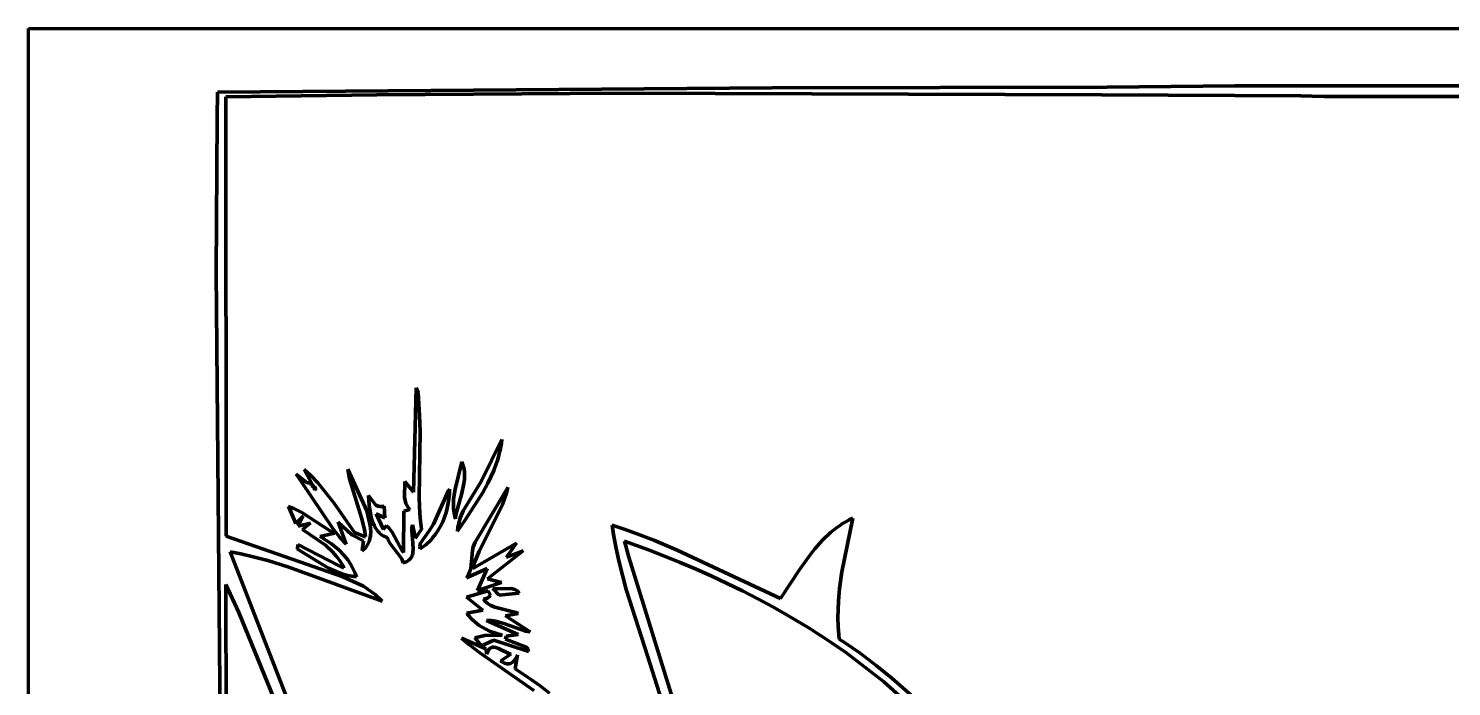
# Model space of a CAD drawing. Header units: millimetres. Extents: x 0 to 9.3, y 0 to 12.
# Drawn here: x 0 to 4.653, y 9.892 to 12.042 of the extents above; entities that cross this region are included whole.
import ezdxf

# ---------------------------------------------------------------- set-up
doc = ezdxf.new("R2010")
doc.units = ezdxf.units.MM
doc.layers.add('color#000000ff', color=7, linetype='CONTINUOUS', lineweight=100)
doc.layers.add('color#ffffffff', color=7, linetype='CONTINUOUS', lineweight=100)

msp = doc.modelspace()

# ---------------------------------------------------------------- linework, layer by layer
at = {"layer": 'color#000000ff'}
for p, q in [((0.6171, 11.7494), (0.6181, 11.8334)), ((0.6181, 11.8334), (2.4311, 11.8472)), ((1.1387, 11.8253), (0.645, 11.8182)), ((0.645, 11.8182), (0.646, 10.3824)), ((1.9288, 11.83), (1.1387, 11.8253)), ((3.509, 11.825), (1.9288, 11.83)), ((2.4311, 11.8472), (3.5271, 11.8504)), ((4.1599, 11.8216), (3.509, 11.825)), ((3.5271, 11.8504), (3.9446, 11.8542)), ((3.9446, 11.8542), (6.2634, 11.854)), ((4.235, 11.8194), (4.1599, 11.8216)), ((5.6951, 11.8195), (4.235, 11.8194)), ((0.6141, 11.2453), (0.6171, 11.7494)), ((0.6301, 9.3973), (0.6141, 11.2453)), ((1.259, 10.5263), (1.2678, 10.8672)), ((1.2678, 10.8672), (1.274, 10.8526)), ((1.274, 10.8526), (1.2786, 10.7771)), ((1.2786, 10.7771), (1.2807, 10.7259)), ((1.2807, 10.7259), (1.2776, 10.508)), ((1.4804, 10.5617), (1.5475, 10.6986)), ((1.5419, 10.6639), (1.5393, 10.6526)), ((1.5442, 10.6753), (1.5419, 10.6639)), ((1.5461, 10.6869), (1.5442, 10.6753)), ((1.5475, 10.6986), (1.5461, 10.6869)), ((1.3949, 10.5363), (1.4165, 10.6254)), ((1.4165, 10.6254), (1.4191, 10.6192)), ((1.4191, 10.6192), (1.4213, 10.6129)), ((1.4213, 10.6129), (1.423, 10.6066)), ((1.5295, 10.6195), (1.5214, 10.5979)), ((1.5331, 10.6304), (1.5295, 10.6195)), ((1.5363, 10.6415), (1.5331, 10.6304)), ((1.5393, 10.6526), (1.5363, 10.6415)), ((0.8919, 10.5618), (0.8747, 10.5853)), ((0.8747, 10.5853), (0.9087, 10.5577)), ((0.9949, 10.4078), (0.8919, 10.5618)), ((0.9016, 10.6006), (0.9219, 10.5824)), ((0.9269, 10.5546), (0.9016, 10.6006)), ((0.9219, 10.5824), (0.9471, 10.5562)), ((1.0499, 10.5706), (1.044, 10.6016)), ((1.044, 10.6016), (1.1059, 10.4652)), ((1.0893, 10.4427), (1.0499, 10.5706)), ((1.2296, 10.5087), (1.2308, 10.5619)), ((1.2308, 10.5619), (1.259, 10.5263)), ((1.4216, 10.4652), (1.4804, 10.5617)), ((1.423, 10.6066), (1.4243, 10.6002)), ((1.4254, 10.5683), (1.4238, 10.5554)), ((1.4243, 10.6002), (1.4252, 10.5939)), ((1.4252, 10.5939), (1.4258, 10.5875)), ((1.426, 10.5811), (1.4254, 10.5683)), ((1.4258, 10.5875), (1.426, 10.5811)), ((1.5122, 10.5767), (1.5021, 10.556)), ((1.5214, 10.5979), (1.5122, 10.5767)), ((0.9087, 10.5577), (0.9269, 10.5546)), ((0.9269, 10.5546), (0.9245, 10.5471)), ((0.9245, 10.5471), (0.9327, 10.5456)), ((0.9327, 10.5456), (0.9269, 10.5546)), ((0.9327, 10.5456), (0.9366, 10.5331)), ((0.9408, 10.5395), (0.9327, 10.5456)), ((0.9366, 10.5331), (0.9408, 10.5395)), ((0.9471, 10.5562), (0.998, 10.492)), ((1.114, 10.4837), (1.1112, 10.5158)), ((1.1112, 10.5158), (1.1353, 10.4845)), ((1.3241, 10.422), (1.3738, 10.5321)), ((1.3738, 10.5321), (1.3764, 10.5367)), ((1.3761, 10.5213), (1.3748, 10.5057)), ((1.3764, 10.5367), (1.3761, 10.5213)), ((1.39, 10.5041), (1.3949, 10.5363)), ((1.4165, 10.5231), (1.3977, 10.4523)), ((1.4238, 10.5554), (1.4165, 10.5231)), ((1.4855, 10.5254), (1.4288, 10.4374)), ((1.4606, 10.3637), (1.5641, 10.5368)), ((1.5021, 10.556), (1.4855, 10.5254)), ((1.5627, 10.5236), (1.5566, 10.5047)), ((1.5654, 10.5333), (1.5627, 10.5236)), ((1.5641, 10.5368), (1.5677, 10.5431)), ((1.5677, 10.5431), (1.5654, 10.5333)), ((0.8739, 10.4239), (0.8503, 10.48)), ((0.8503, 10.48), (0.8672, 10.4735)), ((0.8672, 10.4735), (0.8937, 10.4597)), ((0.998, 10.492), (1.0661, 10.3949)), ((1.1208, 10.4438), (1.114, 10.4837)), ((1.1353, 10.4845), (1.143, 10.4806)), ((1.143, 10.4806), (1.1496, 10.4793)), ((1.1496, 10.4793), (1.1545, 10.4793)), ((1.1545, 10.4793), (1.1598, 10.4801)), ((1.1598, 10.4801), (1.1626, 10.4809)), ((1.1626, 10.4809), (1.1648, 10.4427)), ((1.2269, 10.4647), (1.2465, 10.47)), ((1.2341, 10.4899), (1.2296, 10.5087)), ((1.2401, 10.4782), (1.2341, 10.4899)), ((1.2465, 10.47), (1.2401, 10.4782)), ((1.2776, 10.508), (1.2799, 10.4569)), ((1.3694, 10.4748), (1.3653, 10.4596)), ((1.3725, 10.4902), (1.3694, 10.4748)), ((1.3748, 10.5057), (1.3725, 10.4902)), ((1.3891, 10.4848), (1.39, 10.5041)), ((1.3897, 10.4719), (1.3891, 10.4848)), ((1.3913, 10.459), (1.3897, 10.4719)), ((1.5494, 10.4861), (1.5328, 10.4498)), ((1.5566, 10.5047), (1.5494, 10.4861)), ((0.8985, 10.4485), (0.8739, 10.4239)), ((0.8816, 10.4152), (0.8985, 10.4485)), ((0.9225, 10.4257), (0.8816, 10.4152)), ((0.8937, 10.4597), (0.9841, 10.4008)), ((0.8958, 10.4043), (0.9225, 10.4257)), ((1.0576, 10.3877), (1.0126, 10.4282)), ((1.0126, 10.4282), (1.0392, 10.3563)), ((1.0982, 10.4044), (1.0893, 10.4427)), ((1.1059, 10.4652), (1.1176, 10.4178)), ((1.1259, 10.4276), (1.1208, 10.4438)), ((1.1303, 10.4174), (1.1259, 10.4276)), ((1.1648, 10.4427), (1.1371, 10.4563)), ((1.1371, 10.4563), (1.161, 10.4044)), ((1.2262, 10.3289), (1.2269, 10.4647)), ((1.2799, 10.4569), (1.2822, 10.4313)), ((1.2822, 10.4313), (1.2855, 10.4058)), ((1.3097, 10.3999), (1.3241, 10.422)), ((1.3544, 10.43), (1.3475, 10.4159)), ((1.3603, 10.4446), (1.3544, 10.43)), ((1.3653, 10.4596), (1.3603, 10.4446)), ((1.3941, 10.446), (1.3913, 10.459)), ((1.396, 10.4396), (1.3941, 10.446)), ((1.3977, 10.4523), (1.396, 10.4396)), ((1.4288, 10.4374), (1.4026, 10.3994)), ((1.404, 10.4121), (1.4065, 10.4244)), ((1.4065, 10.4244), (1.4119, 10.4423)), ((1.4119, 10.4423), (1.4216, 10.4652)), ((1.5328, 10.4498), (1.4733, 10.3338)), ((2.6514, 10.417), (2.6618, 10.4237)), ((2.6951, 10.4414), (2.659, 10.266)), ((2.6618, 10.4237), (2.6725, 10.43)), ((2.6725, 10.43), (2.6836, 10.4359)), ((2.6836, 10.4359), (2.6951, 10.4414)), ((0.646, 10.3824), (1.0281, 10.2497)), ((0.9707, 10.3533), (0.8958, 10.4043)), ((1.0003, 10.3929), (0.9538, 10.3815)), ((0.9538, 10.3815), (0.9906, 10.3579)), ((0.9841, 10.4008), (1.0003, 10.3929)), ((1.0193, 10.3777), (0.9949, 10.4078)), ((1.0392, 10.3563), (1.0193, 10.3777)), ((1.0953, 10.3677), (1.0576, 10.3877)), ((1.0661, 10.3949), (1.1014, 10.3809)), ((1.1014, 10.3809), (1.0982, 10.4044)), ((1.1181, 10.3839), (1.1164, 10.3746)), ((1.1176, 10.4178), (1.119, 10.3982)), ((1.119, 10.3982), (1.1181, 10.3839)), ((1.1355, 10.4079), (1.1303, 10.4174)), ((1.1385, 10.4035), (1.1355, 10.4079)), ((1.1417, 10.3993), (1.1385, 10.4035)), ((1.1452, 10.3954), (1.1417, 10.3993)), ((1.149, 10.3918), (1.1452, 10.3954)), ((1.1531, 10.3885), (1.149, 10.3918)), ((1.1575, 10.3854), (1.1531, 10.3885)), ((1.1622, 10.3828), (1.1575, 10.3854)), ((1.161, 10.4044), (1.1656, 10.4111)), ((1.1673, 10.3805), (1.1622, 10.3828)), ((1.1656, 10.4111), (1.1706, 10.4169)), ((1.1726, 10.3785), (1.1673, 10.3805)), ((1.1706, 10.4169), (1.1785, 10.4099)), ((1.1738, 10.3752), (1.1726, 10.3785)), ((1.1817, 10.36), (1.1738, 10.3752)), ((1.1785, 10.4099), (1.1891, 10.3958)), ((1.1891, 10.3958), (1.2216, 10.3345)), ((1.2536, 10.4106), (1.2531, 10.4012)), ((1.2531, 10.4012), (1.2565, 10.3603)), ((1.2543, 10.4151), (1.2536, 10.4106)), ((1.2553, 10.4194), (1.2543, 10.4151)), ((1.2654, 10.3758), (1.2553, 10.4194)), ((1.2855, 10.4058), (1.2654, 10.3758)), ((1.2818, 10.36), (1.3097, 10.3999)), ((1.3214, 10.377), (1.3162, 10.3712)), ((1.331, 10.3893), (1.3214, 10.377)), ((1.3397, 10.4022), (1.331, 10.3893)), ((1.3475, 10.4159), (1.3397, 10.4022)), ((1.4026, 10.3994), (1.404, 10.4121)), ((1.9129, 10.3881), (1.9087, 10.4187)), ((1.9087, 10.4187), (1.9481, 10.4057)), ((1.921, 10.3426), (1.9129, 10.3881)), ((1.9481, 10.4057), (1.9871, 10.3918)), ((1.9871, 10.3918), (2.045, 10.3694)), ((2.5956, 10.3693), (2.6042, 10.378)), ((2.6042, 10.378), (2.6131, 10.3864)), ((2.6131, 10.3864), (2.6222, 10.3946)), ((2.6222, 10.3946), (2.6316, 10.4024)), ((2.6316, 10.4024), (2.6413, 10.4099)), ((2.6413, 10.4099), (2.6514, 10.417)), ((0.6946, 10.325), (0.6591, 10.3321)), ((0.6591, 10.3321), (1.0389, 9.357)), ((0.8792, 10.3398), (0.8804, 10.3557)), ((0.981, 10.2786), (0.8792, 10.3398)), ((0.8804, 10.3557), (1.0153, 10.2864)), ((0.9945, 10.3312), (0.9707, 10.3533)), ((0.9906, 10.3579), (1.0148, 10.3379)), ((1.0073, 10.3168), (0.9945, 10.3312)), ((1.0148, 10.3379), (1.0323, 10.3199)), ((1.0908, 10.3346), (1.0953, 10.3677)), ((1.0948, 10.338), (1.0908, 10.3346)), ((1.0985, 10.3415), (1.0948, 10.338)), ((1.1019, 10.3452), (1.0985, 10.3415)), ((1.1049, 10.349), (1.1019, 10.3452)), ((1.1075, 10.353), (1.1049, 10.349)), ((1.1099, 10.3571), (1.1075, 10.353)), ((1.112, 10.3613), (1.1099, 10.3571)), ((1.1137, 10.3656), (1.112, 10.3613)), ((1.1164, 10.3746), (1.1137, 10.3656)), ((1.2204, 10.3085), (1.1817, 10.36)), ((1.2216, 10.3345), (1.2262, 10.3289)), ((1.257, 10.3308), (1.2563, 10.3263)), ((1.2565, 10.3603), (1.2576, 10.3401)), ((1.2576, 10.3401), (1.257, 10.3308)), ((1.2796, 10.3487), (1.2818, 10.36)), ((1.2802, 10.3411), (1.2796, 10.3487)), ((1.2867, 10.3455), (1.2802, 10.3411)), ((1.2931, 10.3501), (1.2867, 10.3455)), ((1.2992, 10.355), (1.2931, 10.3501)), ((1.3051, 10.3602), (1.2992, 10.355)), ((1.3108, 10.3656), (1.3051, 10.3602)), ((1.3162, 10.3712), (1.3108, 10.3656)), ((1.4458, 10.2774), (1.4514, 10.3358)), ((1.4514, 10.3358), (1.4541, 10.348)), ((1.4528, 10.2774), (1.5959, 10.3601)), ((1.4541, 10.348), (1.4569, 10.356)), ((1.4569, 10.356), (1.4606, 10.3637)), ((1.4733, 10.3338), (1.4655, 10.3154)), ((1.6178, 10.3351), (1.5006, 10.2429)), ((1.5959, 10.3601), (1.5624, 10.3146)), ((1.5624, 10.3146), (1.6178, 10.3351)), ((1.9308, 10.2975), (1.921, 10.3426)), ((1.9483, 10.3666), (1.963, 10.314)), ((2.0271, 10.3379), (1.9483, 10.3666)), ((2.0793, 10.3177), (2.0271, 10.3379)), ((2.045, 10.3694), (2.1211, 10.3371)), ((2.1211, 10.3371), (2.4587, 10.1795)), ((2.5558, 10.3223), (2.5711, 10.3417)), ((2.5711, 10.3417), (2.5872, 10.3603)), ((2.5872, 10.3603), (2.5956, 10.3693)), ((0.7298, 10.3169), (0.6946, 10.325)), ((0.7821, 10.303), (0.7298, 10.3169)), ((0.8511, 10.282), (0.7821, 10.303)), ((1.0186, 10.3012), (1.0073, 10.3168)), ((1.0153, 10.2864), (1.031, 10.2787)), ((1.0252, 10.2902), (1.0186, 10.3012)), ((1.031, 10.2787), (1.0252, 10.2902)), ((1.0323, 10.3199), (1.044, 10.3053)), ((1.044, 10.3053), (1.0544, 10.2898)), ((1.0544, 10.2898), (1.0632, 10.2733)), ((1.2255, 10.2959), (1.2204, 10.3085)), ((1.2311, 10.2974), (1.2255, 10.2959)), ((1.236, 10.2994), (1.2311, 10.2974)), ((1.2403, 10.3017), (1.236, 10.2994)), ((1.244, 10.3044), (1.2403, 10.3017)), ((1.2472, 10.3074), (1.244, 10.3044)), ((1.2498, 10.3107), (1.2472, 10.3074)), ((1.2521, 10.3142), (1.2498, 10.3107)), ((1.2539, 10.318), (1.2521, 10.3142)), ((1.2552, 10.3221), (1.2539, 10.318)), ((1.2563, 10.3263), (1.2552, 10.3221)), ((1.4586, 10.2966), (1.4528, 10.2774)), ((1.4655, 10.3154), (1.4586, 10.2966)), ((1.9546, 10.2082), (1.9308, 10.2975)), ((1.963, 10.314), (2.1329, 9.7665)), ((2.1312, 10.2967), (2.0793, 10.3177)), ((2.1827, 10.2748), (2.1312, 10.2967)), ((2.52, 10.2715), (2.5558, 10.3223)), ((1.1564, 10.1702), (0.8511, 10.282)), ((1.0077, 10.2661), (0.981, 10.2786)), ((1.0284, 10.2585), (1.0077, 10.2661)), ((1.0281, 10.2497), (1.0952, 10.2194)), ((1.0426, 10.2546), (1.0284, 10.2585)), ((1.0573, 10.2516), (1.0426, 10.2546)), ((1.0723, 10.2498), (1.0573, 10.2516)), ((1.0632, 10.2733), (1.0682, 10.2617)), ((1.0682, 10.2617), (1.0723, 10.2498)), ((1.5001, 10.2771), (1.4318, 10.247)), ((1.4318, 10.247), (1.4345, 10.2506)), ((1.4345, 10.2506), (1.439, 10.2579)), ((1.439, 10.2579), (1.4424, 10.2655)), ((1.4424, 10.2655), (1.4458, 10.2774)), ((1.4681, 10.2056), (1.5001, 10.2771)), ((1.5006, 10.2429), (1.5462, 10.2314)), ((2.2338, 10.2521), (2.1827, 10.2748)), ((2.2845, 10.2284), (2.2338, 10.2521)), ((2.4587, 10.1795), (2.52, 10.2715)), ((2.659, 10.266), (2.6516, 10.2114)), ((0.6457, 10.2253), (0.6459, 9.6349)), ((0.6878, 10.1335), (0.6457, 10.2253)), ((1.0952, 10.2194), (1.1339, 10.1924)), ((1.1339, 10.1924), (1.1564, 10.1702)), ((1.4322, 10.1832), (1.5031, 10.2042)), ((1.5462, 10.2314), (1.4681, 10.2056)), ((1.5031, 10.2042), (1.5101, 10.1889)), ((1.5182, 10.2119), (1.53, 10.2102)), ((1.5388, 10.1897), (1.5182, 10.2119)), ((1.53, 10.2102), (1.5782, 10.2116)), ((1.6046, 10.197), (1.5388, 10.1897)), ((1.5782, 10.2116), (1.5871, 10.2097)), ((1.5871, 10.2097), (1.5926, 10.2074)), ((1.5926, 10.2074), (1.5977, 10.2041)), ((1.5977, 10.2041), (1.6001, 10.2021)), ((1.6001, 10.2021), (1.6024, 10.1997)), ((1.6024, 10.1997), (1.6046, 10.197)), ((2.0251, 9.988), (1.9546, 10.2082)), ((2.3348, 10.2038), (2.2845, 10.2284)), ((2.3845, 10.1782), (2.3348, 10.2038)), ((2.6516, 10.2114), (2.648, 10.1704)), ((1.4857, 10.1412), (1.4322, 10.1832)), ((1.5011, 10.1799), (1.4872, 10.1766)), ((1.4872, 10.1766), (1.4899, 10.1731)), ((1.4899, 10.1731), (1.4959, 10.167)), ((1.4959, 10.167), (1.5025, 10.1617)), ((1.5101, 10.1889), (1.5011, 10.1799)), ((1.5025, 10.1617), (1.5096, 10.1573)), ((1.5096, 10.1573), (1.5252, 10.1505)), ((1.5252, 10.1505), (1.5935, 10.1332)), ((2.4337, 10.1517), (2.3845, 10.1782)), ((2.4824, 10.1241), (2.4337, 10.1517)), ((2.6468, 10.1429), (2.6465, 10.1155)), ((2.648, 10.1704), (2.6468, 10.1429)), ((0.8528, 9.7313), (0.6878, 10.1335)), ((1.4327, 10.1308), (1.4857, 10.1412)), ((1.4357, 10.1269), (1.4327, 10.1308)), ((1.4519, 10.109), (1.4357, 10.1269)), ((1.4739, 10.091), (1.4519, 10.109)), ((1.5025, 10.1072), (1.4972, 10.1069)), ((1.4972, 10.1069), (1.6006, 10.0615)), ((1.5129, 10.107), (1.5025, 10.1072)), ((1.528, 10.1049), (1.5129, 10.107)), ((1.5574, 10.0964), (1.528, 10.1049)), ((1.6251, 10.0726), (1.5574, 10.0964)), ((1.6013, 10.1303), (1.56, 10.1223)), ((1.56, 10.1223), (1.6402, 10.0702)), ((1.5935, 10.1332), (1.6013, 10.1303)), ((2.5305, 10.0955), (2.4824, 10.1241)), ((2.6465, 10.1155), (2.6474, 10.088)), ((1.4389, 10.0301), (1.4153, 10.0498)), ((1.4153, 10.0498), (1.4951, 10.0148)), ((1.4595, 10.0511), (1.4925, 10.0586)), ((1.4814, 10.0246), (1.4595, 10.0511)), ((1.5071, 10.0728), (1.4739, 10.091)), ((1.4925, 10.0586), (1.5483, 10.0597)), ((1.5483, 10.0597), (1.5071, 10.0728)), ((1.5617, 10.0556), (1.5601, 10.0467)), ((1.6006, 10.0615), (1.5617, 10.0556)), ((1.6402, 10.0702), (1.6251, 10.0726)), ((2.5543, 10.0808), (2.5305, 10.0955)), ((2.5779, 10.0659), (2.5543, 10.0808)), ((2.6014, 10.0507), (2.5779, 10.0659)), ((2.6247, 10.0352), (2.6014, 10.0507)), ((2.6474, 10.088), (2.6494, 10.0605)), ((2.6494, 10.0605), (2.6509, 10.0467)), ((1.4754, 10.0019), (1.4389, 10.0301)), ((1.5218, 10.0425), (1.4814, 10.0246)), ((1.4951, 10.0148), (1.499, 9.9971)), ((1.5004, 10.0018), (1.5019, 10.0059)), ((1.5019, 10.0059), (1.5036, 10.0095)), ((1.5036, 10.0095), (1.5054, 10.0124)), ((1.5054, 10.0124), (1.5074, 10.0149)), ((1.5074, 10.0149), (1.5095, 10.0168)), ((1.5095, 10.0168), (1.5118, 10.0183)), ((1.5118, 10.0183), (1.5142, 10.0193)), ((1.5142, 10.0193), (1.5167, 10.02)), ((1.5167, 10.02), (1.5193, 10.0203)), ((1.5193, 10.0203), (1.522, 10.0202)), ((1.6353, 10.006), (1.5218, 10.0425)), ((1.522, 10.0202), (1.5276, 10.0193)), ((1.5276, 10.0193), (1.5366, 10.016)), ((1.5366, 10.016), (1.571, 9.9994)), ((1.5601, 10.0467), (1.6303, 10.0194)), ((1.6303, 10.0194), (1.6353, 10.006)), ((2.6478, 10.0194), (2.6247, 10.0352)), ((2.6707, 10.0033), (2.6478, 10.0194)), ((2.6509, 10.0467), (2.6648, 10.0377)), ((2.6648, 10.0377), (2.7192, 10.0003)), ((2.7951, 9.9079), (2.6707, 10.0033)), ((1.6518, 9.8782), (1.4754, 10.0019)), ((1.499, 9.9971), (1.5004, 10.0018)), ((1.577, 9.9977), (1.5442, 9.9755)), ((1.5442, 9.9755), (1.5468, 9.9735)), ((1.5468, 9.9735), (1.5518, 9.9702)), ((1.5518, 9.9702), (1.5567, 9.9677)), ((1.5567, 9.9677), (1.5636, 9.9657)), ((1.5636, 9.9657), (1.5702, 9.9654)), ((1.5702, 9.9654), (1.5762, 9.9668)), ((1.571, 9.9994), (1.577, 9.9977)), ((1.5762, 9.9668), (1.5835, 9.9711)), ((1.5835, 9.9711), (1.5914, 9.9798)), ((1.5988, 9.9946), (1.5913, 9.9495)), ((1.5914, 9.9798), (1.5988, 9.9946)), ((2.1362, 9.6385), (2.0251, 9.988)), ((2.7192, 10.0003), (2.772, 9.9607)), ((2.772, 9.9607), (2.8231, 9.919)), ((1.5913, 9.9495), (1.6079, 9.9389)), ((1.6079, 9.9389), (1.6405, 9.9168)), ((1.6405, 9.9168), (1.6725, 9.8939)), ((2.8231, 9.919), (2.8848, 9.8641)), ((1.6725, 9.8939), (1.7039, 9.8702)), ((2.87, 9.842), (2.7951, 9.9079))]:
    msp.add_line(p, q, dxfattribs=at)
at = {"layer": 'color#ffffffff'}
for p, q in [((0, 12.0417), (9.3056, 12.0417)), ((0, 0), (0, 12.0417)), ((0.6181, 11.8334), (0.6171, 11.7494)), ((2.4311, 11.8472), (0.6181, 11.8334)), ((0.645, 11.8182), (1.1387, 11.8253)), ((0.646, 10.3824), (0.645, 11.8182)), ((1.1387, 11.8253), (1.9288, 11.83)), ((1.9288, 11.83), (3.509, 11.825)), ((3.5271, 11.8504), (2.4311, 11.8472)), ((3.509, 11.825), (4.1599, 11.8216)), ((3.9446, 11.8542), (3.5271, 11.8504)), ((6.2634, 11.854), (3.9446, 11.8542)), ((4.1599, 11.8216), (4.235, 11.8194)), ((4.235, 11.8194), (5.6951, 11.8195)), ((0.6171, 11.7494), (0.6141, 11.2453)), ((0.6141, 11.2453), (0.6301, 9.3973)), ((1.2678, 10.8672), (1.259, 10.5263)), ((1.274, 10.8526), (1.2678, 10.8672)), ((1.2786, 10.7771), (1.274, 10.8526)), ((1.2807, 10.7259), (1.2786, 10.7771)), ((1.2776, 10.508), (1.2807, 10.7259)), ((1.5475, 10.6986), (1.4804, 10.5617)), ((1.5393, 10.6526), (1.5419, 10.6639)), ((1.5419, 10.6639), (1.5442, 10.6753)), ((1.5442, 10.6753), (1.5461, 10.6869)), ((1.5461, 10.6869), (1.5475, 10.6986)), ((1.4165, 10.6254), (1.3949, 10.5363)), ((1.4191, 10.6192), (1.4165, 10.6254)), ((1.4213, 10.6129), (1.4191, 10.6192)), ((1.423, 10.6066), (1.4213, 10.6129)), ((1.5214, 10.5979), (1.5295, 10.6195)), ((1.5295, 10.6195), (1.5331, 10.6304)), ((1.5331, 10.6304), (1.5363, 10.6415)), ((1.5363, 10.6415), (1.5393, 10.6526)), ((0.9087, 10.5577), (0.8747, 10.5853)), ((0.8747, 10.5853), (0.8919, 10.5618)), ((0.8919, 10.5618), (0.9949, 10.4078)), ((0.9016, 10.6006), (0.9269, 10.5546)), ((0.9219, 10.5824), (0.9016, 10.6006)), ((0.9471, 10.5562), (0.9219, 10.5824)), ((1.1059, 10.4652), (1.044, 10.6016)), ((1.044, 10.6016), (1.0499, 10.5706)), ((1.0499, 10.5706), (1.0893, 10.4427)), ((1.2308, 10.5619), (1.2296, 10.5087)), ((1.259, 10.5263), (1.2308, 10.5619)), ((1.4804, 10.5617), (1.4216, 10.4652)), ((1.4243, 10.6002), (1.423, 10.6066)), ((1.4238, 10.5554), (1.4254, 10.5683)), ((1.4252, 10.5939), (1.4243, 10.6002)), ((1.4258, 10.5875), (1.4252, 10.5939)), ((1.4254, 10.5683), (1.426, 10.5811)), ((1.426, 10.5811), (1.4258, 10.5875)), ((1.5021, 10.556), (1.5122, 10.5767)), ((1.5122, 10.5767), (1.5214, 10.5979)), ((0.9269, 10.5546), (0.9087, 10.5577)), ((0.9245, 10.5471), (0.9269, 10.5546)), ((0.9327, 10.5456), (0.9245, 10.5471)), ((0.9269, 10.5546), (0.9327, 10.5456)), ((0.9327, 10.5456), (0.9408, 10.5395)), ((0.9366, 10.5331), (0.9327, 10.5456)), ((0.9408, 10.5395), (0.9366, 10.5331)), ((0.998, 10.492), (0.9471, 10.5562)), ((1.1353, 10.4845), (1.1112, 10.5158)), ((1.1112, 10.5158), (1.114, 10.4837)), ((1.3738, 10.5321), (1.3241, 10.422)), ((1.3764, 10.5367), (1.3738, 10.5321)), ((1.3748, 10.5057), (1.3761, 10.5213)), ((1.3761, 10.5213), (1.3764, 10.5367)), ((1.3949, 10.5363), (1.39, 10.5041)), ((1.3977, 10.4523), (1.4165, 10.5231)), ((1.4165, 10.5231), (1.4238, 10.5554)), ((1.4288, 10.4374), (1.4855, 10.5254)), ((1.5641, 10.5368), (1.4606, 10.3637)), ((1.4855, 10.5254), (1.5021, 10.556)), ((1.5566, 10.5047), (1.5627, 10.5236)), ((1.5627, 10.5236), (1.5654, 10.5333)), ((1.5677, 10.5431), (1.5641, 10.5368)), ((1.5654, 10.5333), (1.5677, 10.5431)), ((0.8672, 10.4735), (0.8503, 10.48)), ((0.8503, 10.48), (0.8739, 10.4239)), ((0.8937, 10.4597), (0.8672, 10.4735)), ((1.0661, 10.3949), (0.998, 10.492)), ((1.114, 10.4837), (1.1208, 10.4438)), ((1.143, 10.4806), (1.1353, 10.4845)), ((1.1496, 10.4793), (1.143, 10.4806)), ((1.1545, 10.4793), (1.1496, 10.4793)), ((1.1598, 10.4801), (1.1545, 10.4793)), ((1.1626, 10.4809), (1.1598, 10.4801)), ((1.1648, 10.4427), (1.1626, 10.4809)), ((1.2465, 10.47), (1.2269, 10.4647)), ((1.2296, 10.5087), (1.2341, 10.4899)), ((1.2341, 10.4899), (1.2401, 10.4782)), ((1.2401, 10.4782), (1.2465, 10.47)), ((1.2799, 10.4569), (1.2776, 10.508)), ((1.3653, 10.4596), (1.3694, 10.4748)), ((1.3694, 10.4748), (1.3725, 10.4902)), ((1.3725, 10.4902), (1.3748, 10.5057)), ((1.39, 10.5041), (1.3891, 10.4848)), ((1.3891, 10.4848), (1.3897, 10.4719)), ((1.3897, 10.4719), (1.3913, 10.459)), ((1.5328, 10.4498), (1.5494, 10.4861)), ((1.5494, 10.4861), (1.5566, 10.5047)), ((0.8739, 10.4239), (0.8985, 10.4485)), ((0.8985, 10.4485), (0.8816, 10.4152)), ((0.8816, 10.4152), (0.9225, 10.4257)), ((0.9841, 10.4008), (0.8937, 10.4597)), ((0.9225, 10.4257), (0.8958, 10.4043)), ((1.0392, 10.3563), (1.0126, 10.4282)), ((1.0126, 10.4282), (1.0576, 10.3877)), ((1.0893, 10.4427), (1.0982, 10.4044)), ((1.1176, 10.4178), (1.1059, 10.4652)), ((1.1208, 10.4438), (1.1259, 10.4276)), ((1.1259, 10.4276), (1.1303, 10.4174)), ((1.161, 10.4044), (1.1371, 10.4563)), ((1.1371, 10.4563), (1.1648, 10.4427)), ((1.2269, 10.4647), (1.2262, 10.3289)), ((1.2822, 10.4313), (1.2799, 10.4569)), ((1.2855, 10.4058), (1.2822, 10.4313)), ((1.3241, 10.422), (1.3097, 10.3999)), ((1.3475, 10.4159), (1.3544, 10.43)), ((1.3544, 10.43), (1.3603, 10.4446)), ((1.3603, 10.4446), (1.3653, 10.4596)), ((1.3913, 10.459), (1.3941, 10.446)), ((1.3941, 10.446), (1.396, 10.4396)), ((1.396, 10.4396), (1.3977, 10.4523)), ((1.4026, 10.3994), (1.4288, 10.4374)), ((1.4065, 10.4244), (1.404, 10.4121)), ((1.4119, 10.4423), (1.4065, 10.4244)), ((1.4216, 10.4652), (1.4119, 10.4423)), ((1.4733, 10.3338), (1.5328, 10.4498)), ((2.6618, 10.4237), (2.6514, 10.417)), ((2.659, 10.266), (2.6951, 10.4414)), ((2.6725, 10.43), (2.6618, 10.4237)), ((2.6836, 10.4359), (2.6725, 10.43)), ((2.6951, 10.4414), (2.6836, 10.4359)), ((1.0281, 10.2497), (0.646, 10.3824)), ((0.8958, 10.4043), (0.9707, 10.3533)), ((0.9538, 10.3815), (1.0003, 10.3929)), ((0.9906, 10.3579), (0.9538, 10.3815)), ((1.0003, 10.3929), (0.9841, 10.4008)), ((0.9949, 10.4078), (1.0193, 10.3777)), ((1.0193, 10.3777), (1.0392, 10.3563)), ((1.0576, 10.3877), (1.0953, 10.3677)), ((1.1014, 10.3809), (1.0661, 10.3949)), ((1.0982, 10.4044), (1.1014, 10.3809)), ((1.1164, 10.3746), (1.1181, 10.3839)), ((1.119, 10.3982), (1.1176, 10.4178)), ((1.1181, 10.3839), (1.119, 10.3982)), ((1.1303, 10.4174), (1.1355, 10.4079)), ((1.1355, 10.4079), (1.1385, 10.4035)), ((1.1385, 10.4035), (1.1417, 10.3993)), ((1.1417, 10.3993), (1.1452, 10.3954)), ((1.1452, 10.3954), (1.149, 10.3918)), ((1.149, 10.3918), (1.1531, 10.3885)), ((1.1531, 10.3885), (1.1575, 10.3854)), ((1.1575, 10.3854), (1.1622, 10.3828)), ((1.1656, 10.4111), (1.161, 10.4044)), ((1.1622, 10.3828), (1.1673, 10.3805)), ((1.1706, 10.4169), (1.1656, 10.4111)), ((1.1673, 10.3805), (1.1726, 10.3785)), ((1.1785, 10.4099), (1.1706, 10.4169)), ((1.1726, 10.3785), (1.1738, 10.3752)), ((1.1738, 10.3752), (1.1817, 10.36)), ((1.1891, 10.3958), (1.1785, 10.4099)), ((1.2216, 10.3345), (1.1891, 10.3958)), ((1.2531, 10.4012), (1.2536, 10.4106)), ((1.2565, 10.3603), (1.2531, 10.4012)), ((1.2536, 10.4106), (1.2543, 10.4151)), ((1.2543, 10.4151), (1.2553, 10.4194)), ((1.2553, 10.4194), (1.2654, 10.3758)), ((1.2654, 10.3758), (1.2855, 10.4058)), ((1.3097, 10.3999), (1.2818, 10.36)), ((1.3162, 10.3712), (1.3214, 10.377)), ((1.3214, 10.377), (1.331, 10.3893)), ((1.331, 10.3893), (1.3397, 10.4022)), ((1.3397, 10.4022), (1.3475, 10.4159)), ((1.404, 10.4121), (1.4026, 10.3994)), ((1.9481, 10.4057), (1.9087, 10.4187)), ((1.9087, 10.4187), (1.9129, 10.3881)), ((1.9129, 10.3881), (1.921, 10.3426)), ((1.9871, 10.3918), (1.9481, 10.4057)), ((2.045, 10.3694), (1.9871, 10.3918)), ((2.6042, 10.378), (2.5956, 10.3693)), ((2.6131, 10.3864), (2.6042, 10.378)), ((2.6222, 10.3946), (2.6131, 10.3864)), ((2.6316, 10.4024), (2.6222, 10.3946)), ((2.6413, 10.4099), (2.6316, 10.4024)), ((2.6514, 10.417), (2.6413, 10.4099)), ((1.0389, 9.357), (0.6591, 10.3321)), ((0.6591, 10.3321), (0.6946, 10.325)), ((0.8804, 10.3557), (0.8792, 10.3398)), ((0.8792, 10.3398), (0.981, 10.2786)), ((1.0153, 10.2864), (0.8804, 10.3557)), ((0.9707, 10.3533), (0.9945, 10.3312)), ((1.0148, 10.3379), (0.9906, 10.3579)), ((0.9945, 10.3312), (1.0073, 10.3168)), ((1.0323, 10.3199), (1.0148, 10.3379)), ((1.0953, 10.3677), (1.0908, 10.3346)), ((1.0908, 10.3346), (1.0948, 10.338)), ((1.0948, 10.338), (1.0985, 10.3415)), ((1.0985, 10.3415), (1.1019, 10.3452)), ((1.1019, 10.3452), (1.1049, 10.349)), ((1.1049, 10.349), (1.1075, 10.353)), ((1.1075, 10.353), (1.1099, 10.3571)), ((1.1099, 10.3571), (1.112, 10.3613)), ((1.112, 10.3613), (1.1137, 10.3656)), ((1.1137, 10.3656), (1.1164, 10.3746)), ((1.1817, 10.36), (1.2204, 10.3085)), ((1.2262, 10.3289), (1.2216, 10.3345)), ((1.2563, 10.3263), (1.257, 10.3308)), ((1.2576, 10.3401), (1.2565, 10.3603)), ((1.257, 10.3308), (1.2576, 10.3401)), ((1.2818, 10.36), (1.2796, 10.3487)), ((1.2796, 10.3487), (1.2802, 10.3411)), ((1.2802, 10.3411), (1.2867, 10.3455)), ((1.2867, 10.3455), (1.2931, 10.3501)), ((1.2931, 10.3501), (1.2992, 10.355)), ((1.2992, 10.355), (1.3051, 10.3602)), ((1.3051, 10.3602), (1.3108, 10.3656)), ((1.3108, 10.3656), (1.3162, 10.3712)), ((1.4514, 10.3358), (1.4458, 10.2774)), ((1.4541, 10.348), (1.4514, 10.3358)), ((1.5959, 10.3601), (1.4528, 10.2774)), ((1.4569, 10.356), (1.4541, 10.348)), ((1.4606, 10.3637), (1.4569, 10.356)), ((1.4655, 10.3154), (1.4733, 10.3338)), ((1.5006, 10.2429), (1.6178, 10.3351)), ((1.5624, 10.3146), (1.5959, 10.3601)), ((1.6178, 10.3351), (1.5624, 10.3146)), ((1.921, 10.3426), (1.9308, 10.2975)), ((1.9483, 10.3666), (2.0271, 10.3379)), ((1.963, 10.314), (1.9483, 10.3666)), ((2.0271, 10.3379), (2.0793, 10.3177)), ((2.1211, 10.3371), (2.045, 10.3694)), ((2.4587, 10.1795), (2.1211, 10.3371)), ((2.5711, 10.3417), (2.5558, 10.3223)), ((2.5872, 10.3603), (2.5711, 10.3417)), ((2.5956, 10.3693), (2.5872, 10.3603)), ((0.6946, 10.325), (0.7298, 10.3169)), ((0.7298, 10.3169), (0.7821, 10.303)), ((0.7821, 10.303), (0.8511, 10.282)), ((1.0073, 10.3168), (1.0186, 10.3012)), ((1.031, 10.2787), (1.0153, 10.2864)), ((1.0186, 10.3012), (1.0252, 10.2902)), ((1.0252, 10.2902), (1.031, 10.2787)), ((1.044, 10.3053), (1.0323, 10.3199)), ((1.0544, 10.2898), (1.044, 10.3053)), ((1.0632, 10.2733), (1.0544, 10.2898)), ((1.2204, 10.3085), (1.2255, 10.2959)), ((1.2255, 10.2959), (1.2311, 10.2974)), ((1.2311, 10.2974), (1.236, 10.2994)), ((1.236, 10.2994), (1.2403, 10.3017)), ((1.2403, 10.3017), (1.244, 10.3044)), ((1.244, 10.3044), (1.2472, 10.3074)), ((1.2472, 10.3074), (1.2498, 10.3107)), ((1.2498, 10.3107), (1.2521, 10.3142)), ((1.2521, 10.3142), (1.2539, 10.318)), ((1.2539, 10.318), (1.2552, 10.3221)), ((1.2552, 10.3221), (1.2563, 10.3263)), ((1.4528, 10.2774), (1.4586, 10.2966)), ((1.4586, 10.2966), (1.4655, 10.3154)), ((1.9308, 10.2975), (1.9546, 10.2082)), ((2.1329, 9.7665), (1.963, 10.314)), ((2.0793, 10.3177), (2.1312, 10.2967)), ((2.1312, 10.2967), (2.1827, 10.2748)), ((2.5558, 10.3223), (2.52, 10.2715)), ((0.8511, 10.282), (1.1564, 10.1702)), ((0.981, 10.2786), (1.0077, 10.2661)), ((1.0077, 10.2661), (1.0284, 10.2585)), ((1.0952, 10.2194), (1.0281, 10.2497)), ((1.0284, 10.2585), (1.0426, 10.2546)), ((1.0426, 10.2546), (1.0573, 10.2516)), ((1.0573, 10.2516), (1.0723, 10.2498)), ((1.0682, 10.2617), (1.0632, 10.2733)), ((1.0723, 10.2498), (1.0682, 10.2617)), ((1.4318, 10.247), (1.5001, 10.2771)), ((1.4345, 10.2506), (1.4318, 10.247)), ((1.439, 10.2579), (1.4345, 10.2506)), ((1.4424, 10.2655), (1.439, 10.2579)), ((1.4458, 10.2774), (1.4424, 10.2655)), ((1.5001, 10.2771), (1.4681, 10.2056)), ((1.5462, 10.2314), (1.5006, 10.2429)), ((2.1827, 10.2748), (2.2338, 10.2521)), ((2.2338, 10.2521), (2.2845, 10.2284)), ((2.52, 10.2715), (2.4587, 10.1795)), ((2.6516, 10.2114), (2.659, 10.266)), ((0.6457, 10.2253), (0.6878, 10.1335)), ((0.6459, 9.6349), (0.6457, 10.2253)), ((1.1339, 10.1924), (1.0952, 10.2194)), ((1.1564, 10.1702), (1.1339, 10.1924)), ((1.5031, 10.2042), (1.4322, 10.1832)), ((1.4681, 10.2056), (1.5462, 10.2314)), ((1.5101, 10.1889), (1.5031, 10.2042)), ((1.5182, 10.2119), (1.5388, 10.1897)), ((1.53, 10.2102), (1.5182, 10.2119)), ((1.5782, 10.2116), (1.53, 10.2102)), ((1.5388, 10.1897), (1.6046, 10.197)), ((1.5871, 10.2097), (1.5782, 10.2116)), ((1.5926, 10.2074), (1.5871, 10.2097)), ((1.5977, 10.2041), (1.5926, 10.2074)), ((1.6001, 10.2021), (1.5977, 10.2041)), ((1.6024, 10.1997), (1.6001, 10.2021)), ((1.6046, 10.197), (1.6024, 10.1997)), ((1.9546, 10.2082), (2.0251, 9.988)), ((2.2845, 10.2284), (2.3348, 10.2038)), ((2.3348, 10.2038), (2.3845, 10.1782)), ((2.648, 10.1704), (2.6516, 10.2114)), ((1.4322, 10.1832), (1.4857, 10.1412)), ((1.4872, 10.1766), (1.5011, 10.1799)), ((1.4899, 10.1731), (1.4872, 10.1766)), ((1.4959, 10.167), (1.4899, 10.1731)), ((1.5025, 10.1617), (1.4959, 10.167)), ((1.5011, 10.1799), (1.5101, 10.1889)), ((1.5096, 10.1573), (1.5025, 10.1617)), ((1.5252, 10.1505), (1.5096, 10.1573)), ((1.5935, 10.1332), (1.5252, 10.1505)), ((2.3845, 10.1782), (2.4337, 10.1517)), ((2.4337, 10.1517), (2.4824, 10.1241)), ((2.6465, 10.1155), (2.6468, 10.1429)), ((2.6468, 10.1429), (2.648, 10.1704)), ((0.6878, 10.1335), (0.8528, 9.7313)), ((1.4857, 10.1412), (1.4327, 10.1308)), ((1.4327, 10.1308), (1.4357, 10.1269)), ((1.4357, 10.1269), (1.4519, 10.109)), ((1.4519, 10.109), (1.4739, 10.091)), ((1.4972, 10.1069), (1.5025, 10.1072)), ((1.6006, 10.0615), (1.4972, 10.1069)), ((1.5025, 10.1072), (1.5129, 10.107)), ((1.5129, 10.107), (1.528, 10.1049)), ((1.528, 10.1049), (1.5574, 10.0964)), ((1.5574, 10.0964), (1.6251, 10.0726)), ((1.56, 10.1223), (1.6013, 10.1303)), ((1.6402, 10.0702), (1.56, 10.1223)), ((1.6013, 10.1303), (1.5935, 10.1332)), ((2.4824, 10.1241), (2.5305, 10.0955)), ((2.6474, 10.088), (2.6465, 10.1155)), ((1.4951, 10.0148), (1.4153, 10.0498)), ((1.4153, 10.0498), (1.4389, 10.0301)), ((1.4925, 10.0586), (1.4595, 10.0511)), ((1.4595, 10.0511), (1.4814, 10.0246)), ((1.4739, 10.091), (1.5071, 10.0728)), ((1.5483, 10.0597), (1.4925, 10.0586)), ((1.5071, 10.0728), (1.5483, 10.0597)), ((1.5601, 10.0467), (1.5617, 10.0556)), ((1.5617, 10.0556), (1.6006, 10.0615)), ((1.6251, 10.0726), (1.6402, 10.0702)), ((2.5305, 10.0955), (2.5543, 10.0808)), ((2.5543, 10.0808), (2.5779, 10.0659)), ((2.5779, 10.0659), (2.6014, 10.0507)), ((2.6014, 10.0507), (2.6247, 10.0352)), ((2.6494, 10.0605), (2.6474, 10.088)), ((2.6509, 10.0467), (2.6494, 10.0605)), ((1.4389, 10.0301), (1.4754, 10.0019)), ((1.4814, 10.0246), (1.5218, 10.0425)), ((1.499, 9.9971), (1.4951, 10.0148)), ((1.5019, 10.0059), (1.5004, 10.0018)), ((1.5036, 10.0095), (1.5019, 10.0059)), ((1.5054, 10.0124), (1.5036, 10.0095)), ((1.5074, 10.0149), (1.5054, 10.0124)), ((1.5095, 10.0168), (1.5074, 10.0149)), ((1.5118, 10.0183), (1.5095, 10.0168)), ((1.5142, 10.0193), (1.5118, 10.0183)), ((1.5167, 10.02), (1.5142, 10.0193)), ((1.5193, 10.0203), (1.5167, 10.02)), ((1.522, 10.0202), (1.5193, 10.0203)), ((1.5218, 10.0425), (1.6353, 10.006)), ((1.5276, 10.0193), (1.522, 10.0202)), ((1.5366, 10.016), (1.5276, 10.0193)), ((1.571, 9.9994), (1.5366, 10.016)), ((1.6303, 10.0194), (1.5601, 10.0467)), ((1.6353, 10.006), (1.6303, 10.0194)), ((2.6247, 10.0352), (2.6478, 10.0194)), ((2.6478, 10.0194), (2.6707, 10.0033)), ((2.6648, 10.0377), (2.6509, 10.0467)), ((2.7192, 10.0003), (2.6648, 10.0377)), ((2.6707, 10.0033), (2.7951, 9.9079)), ((1.4754, 10.0019), (1.6518, 9.8782)), ((1.5004, 10.0018), (1.499, 9.9971)), ((1.5442, 9.9755), (1.577, 9.9977)), ((1.5468, 9.9735), (1.5442, 9.9755)), ((1.5518, 9.9702), (1.5468, 9.9735)), ((1.5567, 9.9677), (1.5518, 9.9702)), ((1.5636, 9.9657), (1.5567, 9.9677)), ((1.5702, 9.9654), (1.5636, 9.9657)), ((1.5762, 9.9668), (1.5702, 9.9654)), ((1.577, 9.9977), (1.571, 9.9994)), ((1.5835, 9.9711), (1.5762, 9.9668)), ((1.5914, 9.9798), (1.5835, 9.9711)), ((1.5913, 9.9495), (1.5988, 9.9946)), ((1.5988, 9.9946), (1.5914, 9.9798)), ((2.0251, 9.988), (2.1362, 9.6385)), ((2.772, 9.9607), (2.7192, 10.0003)), ((2.8231, 9.919), (2.772, 9.9607)), ((1.6079, 9.9389), (1.5913, 9.9495)), ((1.6405, 9.9168), (1.6079, 9.9389)), ((1.6725, 9.8939), (1.6405, 9.9168)), ((2.8848, 9.8641), (2.8231, 9.919)), ((1.7039, 9.8702), (1.6725, 9.8939)), ((2.7951, 9.9079), (2.87, 9.842))]:
    msp.add_line(p, q, dxfattribs=at)

doc.saveas('drawing.dxf')
